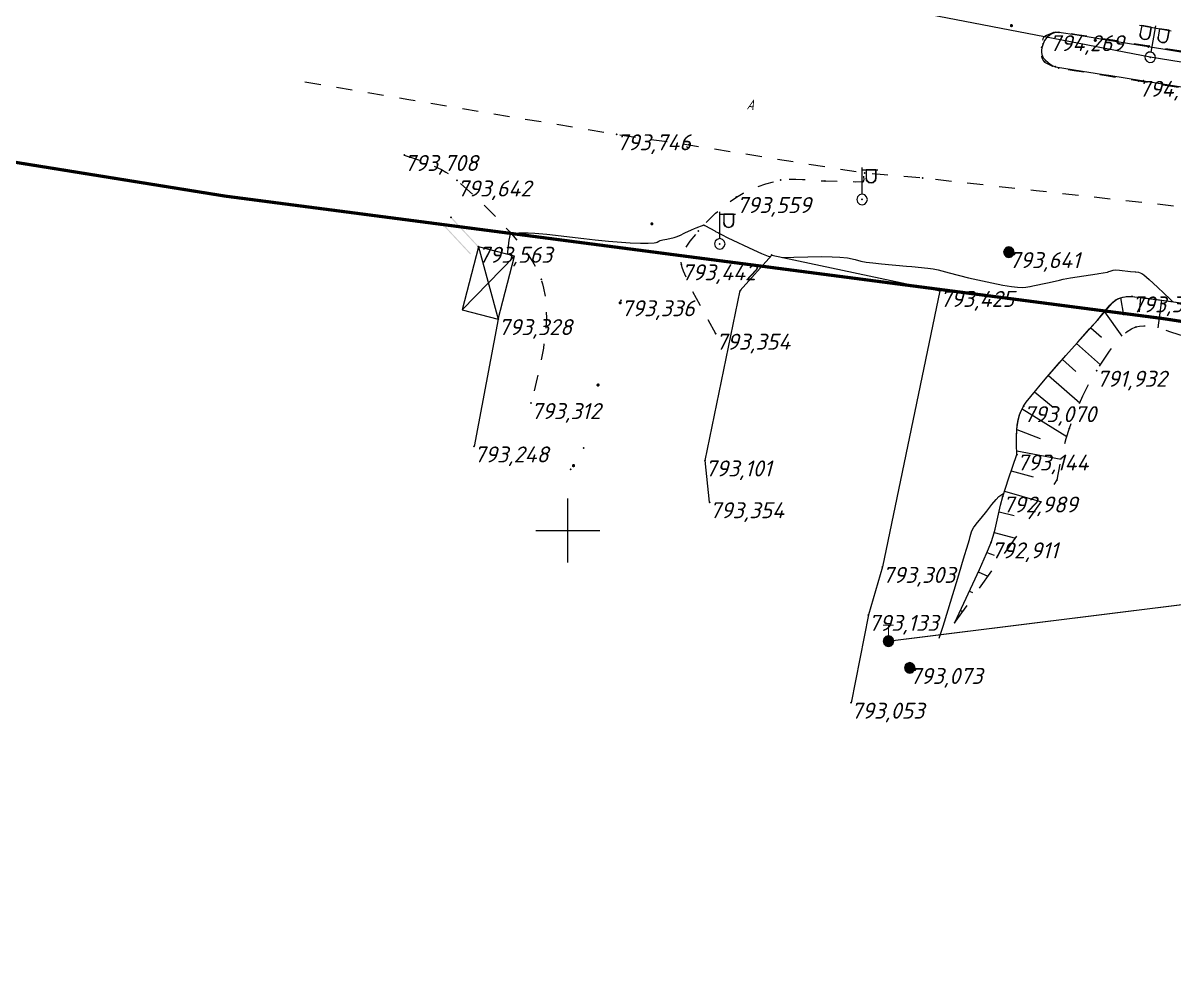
# Model space of a CAD drawing. Header units: metres. Extents: x 629572 to 645168, y 4785785 to 4790166.
# Drawn here: x 633148.8 to 633256.9, y 4788359.7 to 4788447.7 of the extents above; entities that cross this region are included whole.
import ezdxf

# ---------------------------------------------------------------- set-up
doc = ezdxf.new("R2010")
doc.units = ezdxf.units.M
for name, pattern in [('Сплошная', [0]), ('Сплошная_0_50', [0]), ('Штриховая 1.5-1.5', [3, 1.5, -1.5]), ('Штриховая 2', [4, 2, -2])]:
    doc.linetypes.add(name, pattern=pattern)
doc.layers.get('0').update_dxf_attribs({"linetype": 'CONTINUOUS'})
for name, color, linetype in [('Горизонтали', 7, 'CONTINUOUS'), ('Дороги', 7, 'CONTINUOUS'), ('Дороги с покрытием (край_ бровка)', 7, 'CONTINUOUS'), ('Дороги с покрытием (осевая линия)', 7, 'CONTINUOUS'), ('Здания и строения', 7, 'CONTINUOUS'), ('каб.TNS+', 7, 'CONTINUOUS'), ('Кабельные столбики сторожки', 7, 'CONTINUOUS'), ('красная линия', 7, 'CONTINUOUS'), ('Нурсултан', 7, 'CONTINUOUS'), ('Ограды каменные и жб (H более 1м) - по краю', 7, 'CONTINUOUS'), ('Проезжие части улиц и тротуаров (без бортового камня)', 7, 'CONTINUOUS'), ('Сетка координатная', 7, 'CONTINUOUS'), ('Столбы металлические', 7, 'CONTINUOUS'), ('Тротуары и пешеходные дорожки (бордюр)', 7, 'CONTINUOUS'), ('Фонари электр._ на мет. столб', 7, 'CONTINUOUS'), ('Фонарь электр._ на мет.столб', 7, 'CONTINUOUS')]:
    doc.layers.add(name, color=color, linetype=linetype)
doc.layers.add('ЛЭП н.напряж.', color=10, linetype='SIL_KAB_NIZVOLT', lineweight=13)
doc.styles.add('ISOCPEUR', font='isocpeui.ttf')
doc.styles.get("Standard").update_dxf_attribs({"font": 'isocpeui.ttf'})
doc.linetypes.add('SIL_KAB_NIZVOLT', pattern='A,1,["<",Standard,S=1.6,R=0,X=-1,Y=-0.8],6,0,1,[">",Standard,S=1.6,R=0,X=-0.8,Y=-0.8],-2,8,-2', length=20)
doc.linetypes.add('TELEFON', pattern='A,8,["o",Standard,S=1,R=0,X=-4.33,Y=-0.34],-2', length=10)

# ---------------------------------------------------------------- blocks, each defined once
blk = doc.blocks.new('34 - 110.1.1 фонарь на  метал.столб')
at = {"color": 7, "linetype": 'Continuous', "lineweight": 0, "flags": 128}
for points in [[(0, 0.5), (0, 3)], [(0, 2.8), (1.5, 2.8)], [(0.4, 2.8), (0.4, 2)], [(1.3, 2.8), (1.3, 2)], [(1.3, 2), (1.27, 1.83), (1.17, 1.68), (1.02, 1.58), (0.85, 1.55), (0.68, 1.58), (0.53, 1.68), (0.43, 1.83), (0.4, 2)]]:
    blk.add_lwpolyline(points, dxfattribs=at)
at = {"color": 7, "linetype": 'Continuous', "lineweight": 0, "true_color": 0xffffff, "flags": 128}
blk.add_lwpolyline([(1.3, 2.8), (0.4, 2.8), (0.4, 2), (0.46, 1.78), (0.62, 1.61), (0.85, 1.55), (1.07, 1.61), (1.24, 1.78), (1.3, 2), (1.3, 2.8)], close=True, dxfattribs=at)
at = {"color": 7, "linetype": 'Continuous', "lineweight": 0, "flags": 128}
blk.add_lwpolyline([(0, 0.5), (-0.25, 0.43), (-0.43, 0.25), (-0.5, 0), (-0.43, -0.25), (-0.25, -0.43), (0, -0.5), (0.25, -0.43), (0.43, -0.25), (0.5, 0), (0.43, 0.25), (0.25, 0.43), (0, 0.5)], close=True, dxfattribs=at)
at = {"color": 7, "style": 'ISOCPEUR', "flags": 1}
for tag in ['X', 'Имя объекта CREDO-III', 'Код объекта CREDO-III', 'Отметка', 'Y']:
    blk.add_attdef(tag, (0, 0), '', height=2.5, dxfattribs=at)
blk = doc.blocks.new('1010 - 119.2 эл.кабел.столбики-сторожки')
blk.add_hatch(color=7).paths.add_polyline_path([(0, 0.5), (-0.25, 0.43), (-0.43, 0.25), (-0.5, 0), (-0.43, -0.25), (-0.25, -0.43), (0, -0.5), (0.25, -0.43), (0.43, -0.25), (0.5, 0), (0.43, 0.25), (0.25, 0.43), (0, 0.5)])
at = {"color": 7, "linetype": 'Continuous', "lineweight": 0, "const_width": 0.1, "flags": 128}
for points in [[(-0.5, 1.5), (0.5, 1.5)], [(0, 0.5), (0, 1.5)]]:
    blk.add_lwpolyline(points, dxfattribs=at)
at = {"color": 7, "linetype": 'Continuous', "lineweight": 0, "flags": 128}
blk.add_lwpolyline([(0, 0.5), (-0.25, 0.43), (-0.43, 0.25), (-0.5, 0), (-0.43, -0.25), (-0.25, -0.43), (0, -0.5), (0.25, -0.43), (0.43, -0.25), (0.5, 0), (0.43, 0.25), (0.25, 0.43), (0, 0.5)], close=True, dxfattribs=at)
at = {"color": 7, "style": 'ISOCPEUR', "flags": 1}
for tag in ['X', 'Имя объекта CREDO-III', 'Код объекта CREDO-III', 'Отметка', 'Отметка', 'Примечание', 'Тип попереч. профиля', 'Y']:
    blk.add_attdef(tag, (0, 0), '', height=2.5, dxfattribs=at)
blk = doc.blocks.new('38 - 110.1.2 фонари на метал.столб')
at = {"color": 7, "linetype": 'Continuous', "lineweight": 0, "flags": 128}
for points in [[(-1.5, 2.8), (1.5, 2.8)], [(-1.3, 2.8), (-1.3, 2)], [(-0.4, 2.8), (-0.4, 2)], [(0, 0.5), (0, 3)], [(0.4, 2.8), (0.4, 2)], [(1.3, 2.8), (1.3, 2)], [(-0.4, 2), (-0.43, 1.83), (-0.53, 1.68), (-0.68, 1.58), (-0.85, 1.55), (-1.02, 1.58), (-1.17, 1.68), (-1.27, 1.83), (-1.3, 2)], [(1.3, 2), (1.27, 1.83), (1.17, 1.68), (1.02, 1.58), (0.85, 1.55), (0.68, 1.58), (0.53, 1.68), (0.43, 1.83), (0.4, 2)]]:
    blk.add_lwpolyline(points, dxfattribs=at)
at = {"color": 7, "linetype": 'Continuous', "lineweight": 0, "true_color": 0xffffff, "flags": 128}
for points in [[(-0.4, 2.8), (-1.3, 2.8), (-1.3, 2), (-1.24, 1.77), (-1.08, 1.61), (-0.85, 1.55), (-0.62, 1.61), (-0.46, 1.77), (-0.4, 2), (-0.4, 2.8)], [(1.3, 2.8), (0.4, 2.8), (0.4, 2), (0.46, 1.77), (0.62, 1.61), (0.85, 1.55), (1.08, 1.61), (1.24, 1.77), (1.3, 2), (1.3, 2.8)]]:
    blk.add_lwpolyline(points, close=True, dxfattribs=at)
at = {"color": 7, "linetype": 'Continuous', "lineweight": 0, "flags": 128}
blk.add_lwpolyline([(0, 0.5), (-0.25, 0.43), (-0.43, 0.25), (-0.5, 0), (-0.43, -0.25), (-0.25, -0.43), (0, -0.5), (0.25, -0.43), (0.43, -0.25), (0.5, 0), (0.43, 0.25), (0.25, 0.43), (0, 0.5)], close=True, dxfattribs=at)
at = {"color": 7, "style": 'ISOCPEUR', "flags": 1}
for tag in ['X', 'Имя объекта CREDO-III', 'Код объекта CREDO-III', 'Отметка', 'Y']:
    blk.add_attdef(tag, (0, 0), '', height=2.5, dxfattribs=at)
blk = doc.blocks.new('22 - 107.1.1 столбы метал d-1.0')
blk.add_hatch(color=7).paths.add_polyline_path([(0, 0.5), (-0.25, 0.43), (-0.43, 0.25), (-0.5, 0), (-0.43, -0.25), (-0.25, -0.43), (0, -0.5), (0.25, -0.43), (0.43, -0.25), (0.5, 0), (0.43, 0.25), (0.25, 0.43), (0, 0.5)])
at = {"color": 7, "linetype": 'Continuous', "lineweight": 0, "flags": 128}
blk.add_lwpolyline([(0, 0.5), (-0.25, 0.43), (-0.43, 0.25), (-0.5, 0), (-0.43, -0.25), (-0.25, -0.43), (0, -0.5), (0.25, -0.43), (0.43, -0.25), (0.5, 0), (0.43, 0.25), (0.25, 0.43), (0, 0.5)], close=True, dxfattribs=at)
at = {"color": 7, "style": 'ISOCPEUR', "flags": 1}
for tag in ['X', 'Высота', 'Отметка(высота) верхнего провода', 'Отметка(высота) нижнего провода', 'Имя объекта CREDO-III', 'Код объекта CREDO-III', 'Отметка', 'Номер', 'Y']:
    blk.add_attdef(tag, (0, 0), '', height=2.5, dxfattribs=at)
blk = doc.blocks.new('Крест')
at = {"color": 0, "linetype": 'Continuous', "lineweight": 0, "flags": 128}
for points in [[(0, -1), (0, 1)], [(-1, 0), (1, 0)]]:
    blk.add_lwpolyline(points, dxfattribs=at)

msp = doc.modelspace()

# ---------------------------------------------------------------- hatches: boundary and pattern name
at = {"layer": 'Дороги с покрытием (осевая линия)'}
for points in [[(633241.68, 4788447.28), (633241.685, 4788447.281), (633241.8, 4788447.314), (633241.81, 4788447.317), (633241.807, 4788447.326), (633241.807, 4788447.326), (633241.81, 4788447.317), (633241.816, 4788447.323), (633241.811, 4788447.325), (633241.807, 4788447.326), (633241.807, 4788447.326), (633241.816, 4788447.323), (633241.833, 4788447.362), (633241.867, 4788447.443), (633241.868, 4788447.447), (633241.868, 4788447.448), (633241.866, 4788447.451), (633241.857, 4788447.446), (633241.858, 4788447.446), (633241.857, 4788447.446), (633241.866, 4788447.451), (633241.853, 4788447.468), (633241.826, 4788447.504), (633241.826, 4788447.504), (633241.866, 4788447.451), (633241.804, 4788447.565), (633241.797, 4788447.57), (633241.795, 4788447.561), (633241.795, 4788447.561), (633241.797, 4788447.57), (633241.668, 4788447.593), (633241.667, 4788447.583), (633241.66, 4788447.59), (633241.581, 4788447.521), (633241.563, 4788447.504), (633241.56, 4788447.502), (633241.559, 4788447.501), (633241.559, 4788447.496), (633241.566, 4788447.366), (633241.566, 4788447.361), (633241.57, 4788447.359), (633241.576, 4788447.367), (633241.576, 4788447.367), (633241.57, 4788447.359), (633241.676, 4788447.283)], [(633249.561, 4788445.905), (633249.565, 4788445.906), (633249.681, 4788445.939), (633249.691, 4788445.942), (633249.697, 4788445.948), (633249.714, 4788445.987), (633249.748, 4788446.068), (633249.738, 4788446.072), (633249.738, 4788446.072), (633249.746, 4788446.069), (633249.748, 4788446.068), (633249.749, 4788446.072), (633249.749, 4788446.074), (633249.747, 4788446.076), (633249.685, 4788446.191), (633249.676, 4788446.186), (633249.676, 4788446.186), (633249.685, 4788446.191), (633249.678, 4788446.196), (633249.549, 4788446.218), (633249.545, 4788446.219), (633249.541, 4788446.216), (633249.462, 4788446.146), (633249.444, 4788446.129), (633249.441, 4788446.127), (633249.44, 4788446.126), (633249.44, 4788446.121), (633249.451, 4788446.069), (633249.454, 4788446.057), (633249.454, 4788446.057), (633249.44, 4788446.121), (633249.447, 4788445.991), (633249.451, 4788445.984), (633249.557, 4788445.908), (633249.563, 4788445.916), (633249.563, 4788445.916), (633249.557, 4788445.908)], [(633211.429, 4788435.997), (633211.421, 4788436.001), (633211.421, 4788436.001), (633211.421, 4788436.001), (633211.421, 4788436.001), (633211.421, 4788436.001), (633211.415, 4788436.004), (633211.411, 4788436.006), (633211.17, 4788436.12), (633211.163, 4788436.123), (633211.154, 4788436.127), (633211.126, 4788436.069), (633211.124, 4788436.064), (633211.126, 4788436.06), (633211.172, 4788435.966), (633211.183, 4788435.943), (633211.185, 4788435.94), (633211.186, 4788435.939), (633211.19, 4788435.938), (633211.191, 4788435.94), (633211.192, 4788435.947), (633211.19, 4788435.938), (633211.243, 4788435.934), (633211.256, 4788435.933), (633211.19, 4788435.938), (633211.317, 4788435.91), (633211.319, 4788435.917), (633211.319, 4788435.915), (633211.317, 4788435.91), (633211.322, 4788435.909), (633211.326, 4788435.912), (633211.319, 4788435.919), (633211.326, 4788435.912), (633211.427, 4788435.993), (633211.431, 4788435.996)], [(633207.973, 4788428.682), (633207.954, 4788428.66), (633207.977, 4788428.68), (633207.978, 4788428.679), (633208.053, 4788428.743), (633208.057, 4788428.746), (633208.057, 4788428.751), (633208.047, 4788428.751), (633208.057, 4788428.751), (633208.054, 4788428.871), (633208.054, 4788428.881), (633208.054, 4788428.886), (633208.05, 4788428.889), (633208.046, 4788428.884), (633208.044, 4788428.881), (633208.05, 4788428.889), (633208.016, 4788428.914), (633207.946, 4788428.967), (633207.942, 4788428.97), (633207.94, 4788428.97), (633207.937, 4788428.969), (633207.918, 4788428.961), (633207.877, 4788428.943), (633207.937, 4788428.969), (633207.811, 4788428.937), (633207.805, 4788428.931), (633207.814, 4788428.927), (633207.805, 4788428.931), (633207.751, 4788428.813), (633207.751, 4788428.804), (633207.766, 4788428.775), (633207.766, 4788428.774), (633207.8, 4788428.71), (633207.811, 4788428.688), (633207.813, 4788428.685), (633207.813, 4788428.683), (633207.818, 4788428.682), (633207.819, 4788428.684), (633207.82, 4788428.692), (633207.818, 4788428.682), (633207.871, 4788428.68), (633207.884, 4788428.68), (633207.818, 4788428.682), (633207.946, 4788428.658), (633207.951, 4788428.657), (633207.954, 4788428.66), (633207.948, 4788428.668), (633207.954, 4788428.66), (633207.96, 4788428.667)], [(633205.08, 4788421.341), (633205.08, 4788421.346), (633205.07, 4788421.344), (633205.08, 4788421.346), (633205.065, 4788421.465), (633205.063, 4788421.475), (633205.054, 4788421.474), (633205.063, 4788421.475), (633205.059, 4788421.482), (633205.022, 4788421.504), (633204.948, 4788421.55), (633204.944, 4788421.552), (633204.942, 4788421.552), (633204.939, 4788421.551), (633204.942, 4788421.541), (633204.939, 4788421.551), (633204.817, 4788421.506), (633204.811, 4788421.5), (633204.769, 4788421.377), (633204.779, 4788421.373), (633204.769, 4788421.377), (633204.77, 4788421.368), (633204.827, 4788421.28), (633204.841, 4788421.259), (633204.843, 4788421.256), (633204.844, 4788421.255), (633204.848, 4788421.254), (633204.901, 4788421.257), (633204.914, 4788421.258), (633204.848, 4788421.254), (633204.978, 4788421.241), (633204.983, 4788421.241), (633204.986, 4788421.244), (633204.979, 4788421.251), (633204.979, 4788421.248), (633204.979, 4788421.251), (633204.986, 4788421.244), (633205.077, 4788421.337)], [(633203, 4788413.63), (633203.003, 4788413.634), (633203.002, 4788413.638), (633202.976, 4788413.756), (633202.973, 4788413.765), (633202.964, 4788413.763), (633202.973, 4788413.765), (633202.968, 4788413.772), (633202.93, 4788413.791), (633202.851, 4788413.83), (633202.847, 4788413.832), (633202.845, 4788413.831), (633202.843, 4788413.83), (633202.825, 4788413.818), (633202.801, 4788413.802), (633202.843, 4788413.83), (633202.725, 4788413.774), (633202.729, 4788413.765), (633202.725, 4788413.774), (633202.721, 4788413.772), (633202.719, 4788413.767), (633202.69, 4788413.641), (633202.699, 4788413.638), (633202.69, 4788413.641), (633202.688, 4788413.636), (633202.691, 4788413.632), (633202.756, 4788413.549), (633202.772, 4788413.53), (633202.774, 4788413.527), (633202.775, 4788413.526), (633202.78, 4788413.526), (633202.78, 4788413.528), (633202.78, 4788413.536), (633202.78, 4788413.526), (633202.832, 4788413.534), (633202.845, 4788413.535), (633202.78, 4788413.526), (633202.91, 4788413.525), (633202.91, 4788413.535), (633202.918, 4788413.529), (633203, 4788413.63), (633202.992, 4788413.636)], [(633200.6, 4788405.969), (633200.546, 4788405.932), (633200.62, 4788405.968), (633200.622, 4788405.97), (633200.665, 4788405.991), (633200.669, 4788405.993), (633200.67, 4788405.998), (633200.66, 4788406), (633200.67, 4788405.998), (633200.695, 4788406.116), (633200.697, 4788406.125), (633200.687, 4788406.127), (633200.697, 4788406.125), (633200.695, 4788406.134), (633200.691, 4788406.13), (633200.69, 4788406.13), (633200.695, 4788406.134), (633200.668, 4788406.167), (633200.612, 4788406.234), (633200.609, 4788406.238), (633200.608, 4788406.238), (633200.605, 4788406.238), (633200.584, 4788406.234), (633200.54, 4788406.227), (633200.605, 4788406.238), (633200.474, 4788406.236), (633200.475, 4788406.226), (633200.474, 4788406.236), (633200.47, 4788406.236), (633200.467, 4788406.232), (633200.399, 4788406.145), (633200.389, 4788406.132), (633200.396, 4788406.126), (633200.389, 4788406.132), (633200.387, 4788406.123), (633200.409, 4788406.021), (633200.415, 4788405.996), (633200.415, 4788405.993), (633200.416, 4788405.992), (633200.42, 4788405.99), (633200.537, 4788405.932), (633200.546, 4788405.932), (633200.553, 4788405.937)]]:
    msp.add_hatch(color=7, dxfattribs=at).paths.add_polyline_path(points)
at = {"layer": 'Ограды каменные и жб (H более 1м) - по краю'}
for points in [[(633190.191, 4788428.237), (633189.05, 4788429.461), (633189.007, 4788429.421), (633188.976, 4788429.393), (633190.118, 4788428.169), (633191.56, 4788426.622), (633191.634, 4788426.69)], [(633189.46, 4788427.555), (633188.318, 4788428.779), (633188.275, 4788428.739), (633188.245, 4788428.711), (633189.387, 4788427.487), (633190.829, 4788425.94), (633190.902, 4788426.008)]]:
    msp.add_hatch(color=7, dxfattribs=at).paths.add_polyline_path(points)

# ---------------------------------------------------------------- linework, layer by layer
at = {"layer": 'Горизонтали', "color": 34, "linetype": 'Сплошная', "lineweight": 0, "true_color": 0xa55200, "flags": 128}
for points, elevation in [([(633194.345, 4788425.945), (633194.373, 4788426.195), (633194.505, 4788427.28), (633194.625, 4788427.855), (633194.631, 4788427.878), (633194.641, 4788427.912), (633194.646, 4788427.932), (633194.647, 4788427.933), (633194.648, 4788427.936)], 793.5), ([(633194.648, 4788427.936), (633194.769, 4788427.944), (633195.41, 4788427.973), (633196.282, 4788427.97), (633196.916, 4788427.937), (633198.024, 4788427.83), (633201.499, 4788427.44), (633202.567, 4788427.318), (633203.82, 4788427.182), (633204.643, 4788427.116), (633205.878, 4788427.043), (633206.84, 4788427.004), (633207.561, 4788427.003), (633208.126, 4788427.035), (633208.315, 4788427.063), (633208.411, 4788427.1), (633208.413, 4788427.102), (633208.554, 4788427.178), (633208.697, 4788427.235), (633208.948, 4788427.297), (633209.301, 4788427.371), (633210, 4788427.524), (633210.283, 4788427.611), (633210.514, 4788427.718), (633210.528, 4788427.726), (633211, 4788427.962), (633211.646, 4788428.262), (633211.916, 4788428.369), (633212.059, 4788428.424), (633212.306, 4788428.528), (633212.492, 4788428.608), (633212.747, 4788428.703), (633212.772, 4788428.711), (633212.777, 4788428.713), (633212.788, 4788428.716), (633212.789, 4788428.717), (633212.79, 4788428.717)], 793.5), ([(633212.79, 4788428.717), (633212.899, 4788428.657), (633213.418, 4788428.373), (633213.826, 4788428.151), (633213.902, 4788428.109), (633214.181, 4788427.957), (633214.34, 4788427.87), (633214.443, 4788427.812), (633214.443, 4788427.812), (633215.054, 4788427.509), (633217.461, 4788426.359), (633218.196, 4788426.036), (633218.825, 4788425.787), (633218.951, 4788425.74), (633218.969, 4788425.733), (633219.022, 4788425.713), (633219.03, 4788425.71)], 793.5), ([(633220.193, 4788425.657), (633221.249, 4788425.686), (633223.896, 4788425.733), (633224.853, 4788425.724), (633225.581, 4788425.693), (633226.31, 4788425.611), (633227.022, 4788425.45), (633227.55, 4788425.32), (633228.041, 4788425.226), (633228.664, 4788425.139), (633229.476, 4788425.05), (633231.841, 4788424.847), (633232.344, 4788424.808), (633233.837, 4788424.664), (633234.337, 4788424.587), (633234.827, 4788424.484), (633235.866, 4788424.211), (633237.684, 4788423.737), (633239.857, 4788423.258), (633240.892, 4788423.059), (633241.723, 4788422.92), (633242.278, 4788422.851), (633242.703, 4788422.829), (633243.045, 4788422.85), (633243.45, 4788422.923), (633243.46, 4788422.925), (633243.728, 4788422.98), (633245.092, 4788423.267), (633246.088, 4788423.503), (633246.208, 4788423.533), (633246.582, 4788423.615), (633247.257, 4788423.727), (633249.77, 4788424.118), (633249.929, 4788424.143), (633250.745, 4788424.283), (633250.87, 4788424.332), (633250.986, 4788424.379), (633251.27, 4788424.458), (633251.493, 4788424.477), (633251.87, 4788424.456), (633252.887, 4788424.348), (633253.339, 4788424.298), (633253.386, 4788424.293), (633253.648, 4788424.26), (633253.808, 4788424.219), (633253.959, 4788424.147), (633254.139, 4788424.021), (633254.641, 4788423.596), (633255.425, 4788422.87), (633256.616, 4788421.729), (633256.851, 4788421.502)], 793.5), ([(633234.92, 4788389.872), (633234.985, 4788390.067), (633235.294, 4788390.996), (633235.767, 4788392.532), (633236.756, 4788395.844), (633237.039, 4788396.81), (633237.29, 4788397.66), (633237.503, 4788398.349), (633237.752, 4788399.156), (633237.837, 4788399.447), (633237.964, 4788399.865), (633238.054, 4788400.105), (633238.173, 4788400.316), (633238.35, 4788400.531), (633238.37, 4788400.552), (633238.874, 4788401.158), (633239.387, 4788401.809), (633239.874, 4788402.428), (633240.274, 4788402.919), (633240.528, 4788403.184), (633240.708, 4788403.325), (633240.907, 4788403.439), (633240.946, 4788403.459), (633240.958, 4788403.465), (633240.976, 4788403.474), (633240.976, 4788403.474), (633240.979, 4788403.475)], 793)]:
    msp.add_lwpolyline(points, dxfattribs=dict(at, elevation=elevation))
at = {"layer": 'Дороги с покрытием (край_ бровка)', "color": 251, "linetype": 'Сплошная', "lineweight": 0, "true_color": 0x636466, "flags": 128}
msp.add_lwpolyline([(633242.213, 4788407.133), (633242.18, 4788408.077), (633242.177, 4788408.759), (633242.22, 4788409.589), (633242.324, 4788410.303), (633242.417, 4788410.685), (633242.533, 4788411.04), (633242.674, 4788411.371), (633242.84, 4788411.68), (633243.094, 4788412.049), (633243.517, 4788412.594), (633244.87, 4788414.209), (633246.232, 4788415.771), (633247.944, 4788417.696), (633249.057, 4788418.935), (633249.824, 4788419.793), (633250.309, 4788420.375), (633250.394, 4788420.478), (633250.97, 4788421.157), (633251.246, 4788421.441), (633251.465, 4788421.623), (633251.687, 4788421.752), (633251.943, 4788421.857), (633252.207, 4788421.931), (633252.487, 4788421.979), (633252.763, 4788422), (633253.036, 4788421.996), (633254.737, 4788421.789), (633257.627, 4788421.4), (633259.979, 4788421.073), (633261.653, 4788420.818), (633262.883, 4788420.621), (633263.325, 4788420.549), (633264.491, 4788420.368), (633264.821, 4788420.341), (633265.269, 4788420.339), (633265.333, 4788420.34), (633265.751, 4788420.342), (633266.048, 4788420.326), (633266.43, 4788420.258), (633266.591, 4788420.201), (633266.737, 4788420.129), (633267.076, 4788419.895), (633267.476, 4788419.555), (633267.903, 4788419.138), (633268.316, 4788418.684), (633268.711, 4788418.19), (633269.024, 4788417.726), (633269.313, 4788417.199), (633269.653, 4788416.487), (633270.377, 4788414.787), (633271.149, 4788412.857)], dxfattribs=at)
at = {"layer": 'Здания и строения', "color": 8, "linetype": 'Сплошная', "lineweight": 0, "flags": 128}
msp.add_lwpolyline([(633191.597, 4788426.656), (633190.065, 4788420.74), (633193.469, 4788419.859), (633195.001, 4788425.775), (633191.597, 4788426.656)], close=True, dxfattribs=at)
for points in [[(633213.333, 4788402.649), (633212.914, 4788406.579), (633216.218, 4788422.544), (633219.175, 4788425.874), (633234.984, 4788422.507), (633229.572, 4788396.57), (633228.263, 4788392.064), (633226.624, 4788383.812)], [(633193.469, 4788419.859), (633191.192, 4788407.896)]]:
    msp.add_lwpolyline(points, dxfattribs=at)
at = {"layer": 'каб.TNS+', "color": 3, "linetype": 'TELEFON', "lineweight": 13, "true_color": 0x00e600, "const_width": 0.1, "flags": 128}
msp.add_lwpolyline([(633230.144, 4788389.592), (633344.729, 4788403.854), (633409.357, 4788391.818), (633420.009, 4788387.98), (633437.054, 4788383.297), (633526.334, 4788366.901), (633634.565, 4788348.248), (633710.126, 4788332.171), (634104.681, 4788238.498), (634261.231, 4788230.403), (634311.884, 4788200.571), (634417.542, 4788151.457), (634579.568, 4788156.544), (634633.9, 4788158.034), (634644.582, 4788158.401), (634694.097, 4788152.282), (634733.066, 4788146.767), (634775.286, 4788140.461), (634799.265, 4788136.502), (635093.223, 4788078.935), (635226.392, 4788062.853), (635399.922, 4788029.549), (635484.356, 4788023.579), (635569.309, 4788012.235), (635621.709, 4788004.851), (635666.94, 4787992.952), (635740.027, 4787980.176), (635779.914, 4787970.332), (635826.581, 4787957.347), (635853.488, 4787947.661), (635872.702, 4787940.068), (635991.537, 4787886.465), (636187.111, 4787806.711), (636209.235, 4787765.084), (636377.357, 4787726.52), (636432.925, 4787741.365), (636490.651, 4787769.031), (636568.713, 4787804.041), (636646.25, 4787818.683), (636712.558, 4787826.654), (636770.215, 4787836.87), (636964.065, 4787865.88), (637090.976, 4787866.86), (637407.809, 4787914.614), (637650.17, 4787988.245), (637701.732, 4787996.925), (637736.588, 4788004.318), (637781.106, 4788015.857), (637823.812, 4788025.287), (637840.147, 4788027.841), (637887.457, 4788037.971), (637924.534, 4788044.77), (637950.054, 4788039.488), (637995.293, 4788042.79), (638160.082, 4788128.557), (638321.49, 4788202.495), (638407.595, 4788245.637), (638451.902, 4788258.85), (638484.142, 4788264.993), (638492.947, 4788261.65)], dxfattribs=at)
at = {"layer": 'красная линия', "color": 1, "linetype": 'Сплошная_0_50', "lineweight": 0, "true_color": 0xff0000, "const_width": 0.3, "elevation": 794.579, "flags": 128}
msp.add_lwpolyline([(635320.137, 4788059.506), (634985.355, 4788102.587), (634940.044, 4788116.908), (634898.849, 4788132.114), (634827.353, 4788142.613), (634829.041, 4788150.889), (634803.75, 4788153.197), (634741.75, 4788165.398), (634643.038, 4788172.889), (634637.145, 4788183.115), (634482.541, 4788213.707), (634442.553, 4788220.511), (634430.34, 4788211.192), (634409.151, 4788208.211), (634377.252, 4788213.601), (634364.752, 4788234.811), (634327.948, 4788241.586), (634037.251, 4788125.906), (633755.75, 4787960.189), (633740.048, 4787969.79), (633706.25, 4787916.702), (633678.555, 4787933.292), (633731.66, 4788017.386), (633754.949, 4788053.689), (633734.646, 4788065.299), (633749.642, 4788090.416), (633730.852, 4788097.487), (633705.25, 4788109.889), (633734.851, 4788214.392), (633702.738, 4788216.909), (633716.652, 4788255.713), (633682.838, 4788267.798), (633706.754, 4788323.81), (633460.25, 4788373.303), (633402.451, 4788382.295), (633380.345, 4788382.293), (633352.451, 4788386.192), (633331.041, 4788408.309), (633256.053, 4788419.898), (633167.836, 4788431.414), (633120.156, 4788439.093), (633026.641, 4788457.114), (632680.743, 4788510.71), (632641.247, 4788516.793)], dxfattribs=at)
at = {"layer": 'ЛЭП н.напряж.', "lineweight": 13}
msp.add_lwpolyline([(633956.501, 4788331.707), (633922.81, 4788336.992), (633888.131, 4788342.675), (633853.736, 4788348.119), (633819.767, 4788353.675), (633785.324, 4788359.671), (633750.794, 4788364.868), (633715.797, 4788370.174), (633679.74, 4788375.962), (633645.168, 4788381.424), (633610.662, 4788387.089), (633576.869, 4788392.73), (633544.157, 4788397.966), (633510.841, 4788403.299), (633477.474, 4788408.502), (633444.363, 4788413.806), (633412.436, 4788419.051), (633378.475, 4788424.98), (633303.547, 4788436.604), (633254.751, 4788444.467), (633214.209, 4788452.322), (633180.137, 4788457.953)], dxfattribs=at)
at = {"layer": 'Нурсултан', "color": 251, "linetype": 'Сплошная', "lineweight": 0, "flags": 128}
for points in [[(633195.001, 4788425.775), (633190.065, 4788420.74)], [(633191.597, 4788426.656), (633193.469, 4788419.859)], [(633236.377, 4788391.338), (633238.705, 4788396.344), (633239.372, 4788397.847), (633239.795, 4788398.877), (633239.992, 4788399.452), (633240.176, 4788400.111), (633240.679, 4788402.38), (633240.888, 4788403.188), (633241.418, 4788404.864), (633242.213, 4788407.133), (633242.18, 4788408.077), (633242.177, 4788408.759), (633242.201, 4788409.364), (633242.256, 4788409.902), (633242.347, 4788410.408), (633242.473, 4788410.87), (633242.637, 4788411.293), (633242.84, 4788411.68), (633243.096, 4788412.052), (633243.523, 4788412.601), (633244.888, 4788414.23), (633246.818, 4788416.433), (633249.824, 4788419.793), (633250.939, 4788421.122), (633251.234, 4788421.43), (633251.465, 4788421.623), (633251.79, 4788421.799), (633252.176, 4788421.924), (633252.603, 4788421.991), (633253.036, 4788421.996), (633255.284, 4788421.717), (633259.979, 4788421.073), (633264.491, 4788420.368), (633264.864, 4788420.339), (633265.42, 4788420.342), (633265.715, 4788420.343), (633266.079, 4788420.323), (633266.442, 4788420.254), (633266.737, 4788420.129), (633266.994, 4788419.957), (633267.294, 4788419.717), (633267.618, 4788419.422), (633267.95, 4788419.089), (633268.267, 4788418.741), (633268.558, 4788418.389), (633268.813, 4788418.048), (633269.024, 4788417.726), (633269.391, 4788417.043), (633269.84, 4788416.067), (633270.377, 4788414.787), (633271.149, 4788412.857)]]:
    msp.add_lwpolyline(points, dxfattribs=at)
at = {"layer": 'Нурсултан', "color": 251, "linetype": 'Continuous', "lineweight": 0, "flags": 128}
for points in [[(633251.948, 4788421.85), (633252.234, 4788420.242)], [(633253.826, 4788421.898), (633253.714, 4788420.536)], [(633255.81, 4788421.645), (633255.467, 4788419.052)], [(633250.465, 4788420.558), (633252.073, 4788418.243)], [(633249.156, 4788419.046), (633250.186, 4788418.15)], [(633247.822, 4788417.556), (633250.072, 4788415.578)], [(633246.493, 4788416.062), (633247.755, 4788414.951)], [(633245.175, 4788414.557), (633248.135, 4788412.008)], [(633243.883, 4788413.031), (633245.629, 4788411.599)], [(633242.704, 4788411.421), (633246.91, 4788408.844)], [(633242.215, 4788409.495), (633244.416, 4788408.638)], [(633242.2, 4788407.497), (633246.378, 4788406.709)], [(633241.672, 4788405.589), (633243.736, 4788405.025)], [(633241.047, 4788403.69), (633244.526, 4788402.686)], [(633240.541, 4788401.756), (633241.953, 4788401.413)], [(633240.091, 4788399.807), (633242.08, 4788399.28)], [(633239.406, 4788397.931), (633240.082, 4788397.685)], [(633238.593, 4788396.103), (633239.502, 4788395.69)], [(633237.749, 4788394.29), (633238.031, 4788394.161)], [(633236.906, 4788392.476), (633237.123, 4788392.376)]]:
    msp.add_lwpolyline(points, dxfattribs=at)
at = {"layer": 'Нурсултан', "color": 251, "linetype": 'Штриховая 2', "lineweight": 0, "flags": 128}
msp.add_lwpolyline([(633236.377, 4788391.338), (633246.003, 4788404.743), (633246.309, 4788406.393), (633246.568, 4788407.588), (633246.848, 4788408.653), (633247.158, 4788409.609), (633247.758, 4788411.155), (633248.42, 4788412.653), (633248.749, 4788413.329), (633249.074, 4788413.95), (633249.393, 4788414.51), (633249.702, 4788415.007), (633250.477, 4788416.203), (633250.911, 4788416.842), (633251.344, 4788417.427), (633251.752, 4788417.914), (633252.173, 4788418.344), (633252.585, 4788418.687), (633252.994, 4788418.947), (633253.401, 4788419.124), (633253.752, 4788419.21), (633254.137, 4788419.243), (633254.561, 4788419.224), (633255.031, 4788419.153), (633255.447, 4788419.058), (633255.921, 4788418.924), (633256.668, 4788418.681), (633257.951, 4788418.264), (633258.398, 4788418.145), (633258.798, 4788418.061), (633259.842, 4788417.921), (633260.795, 4788417.828), (633262.735, 4788417.638), (633263.886, 4788417.483), (633264.529, 4788417.363), (633265.066, 4788417.231), (633265.502, 4788417.084), (633265.842, 4788416.92), (633266.092, 4788416.744), (633266.324, 4788416.521), (633266.539, 4788416.249), (633266.743, 4788415.922), (633266.904, 4788415.609), (633267.069, 4788415.239), (633267.595, 4788413.879), (633267.818, 4788413.353), (633268.074, 4788412.854), (633268.343, 4788412.447), (633271.149, 4788412.857)], dxfattribs=at)
at = {"layer": 'Нурсултан', "color": 7}
for p in [(633245.28, 4788446.541, 7.592), (633245.649, 4788446.777, 7.457), (633246.176, 4788446.796, 7.607), (633244.546, 4788445.405, 7.492), (633244.673, 4788445.723, 7.616), (633254.587, 4788445.442, 7.629), (633254.639, 4788445.525, 7.479), (633244.619, 4788444.568, 7.593), (633244.817, 4788444.015, 7.426), (633254.751, 4788444.467, 7.731), (633245.846, 4788443.574, 7.59), (633246.149, 4788443.47, 7.435), (633253.664, 4788442.252, 7.415), (633254.11, 4788442.264, 7.591), (633204.583, 4788437.225, 7.069), (633211.371, 4788436.246, 7.115), (633184.625, 4788435.281, 7.031), (633227.913, 4788433.589, 7.114), (633189.602, 4788432.888, 6.965), (633220.017, 4788432.923, 6.967), (633224.193, 4788432.841, 6.976), (633227.767, 4788432.784, 7.043), (633233.354, 4788433.137, 7.137), (633215.86, 4788431.331, 6.882), (633227.66, 4788431.104, 7.036), (633189.013, 4788429.427, 6.936), (633212.288, 4788428.154, 6.812), (633214.28, 4788426.927, 6.81), (633191.597, 4788426.656, 6.886), (633194.664, 4788425.862, 6.816), (633219.175, 4788425.874, 6.828), (633241.469, 4788426.155, 6.964), (633210.684, 4788425.008, 6.765), (633197.503, 4788423.584, 6.718), (633216.218, 4788422.544, 6.716), (633234.984, 4788422.507, 6.748), (633205.007, 4788421.629, 6.659), (633251.465, 4788421.623, 6.706), (633253.036, 4788421.996, 6.709), (633193.469, 4788419.859, 6.651), (633249.824, 4788419.793, 6.651), (633213.917, 4788418.488, 6.677), (633253.401, 4788419.124, 5.137), (633249.702, 4788415.007, 5.255), (633196.541, 4788411.968, 6.635), (633242.84, 4788411.68, 6.393), (633247.158, 4788409.609, 4.869), (633191.192, 4788407.896, 6.571), (633201.499, 4788407.736, 6.623), (633212.914, 4788406.579, 6.424), (633242.213, 4788407.133, 6.467), (633200.26, 4788405.742, 6.634), (633246.003, 4788404.743, 4.713), (633240.888, 4788403.188, 6.312), (633213.333, 4788402.649, 6.677), (633239.795, 4788398.877, 6.234), (633229.572, 4788396.57, 6.626), (633228.263, 4788392.064, 6.456), (633236.377, 4788391.338, 6.285), (633230.144, 4788389.592, 6.512), (633232.14, 4788387.076, 6.396), (633226.624, 4788383.812, 6.376)]:
    msp.add_point(p, dxfattribs=at)
at = {"layer": 'Проезжие части улиц и тротуаров (без бортового камня)', "linetype": 'Штриховая 1.5-1.5', "lineweight": 0, "flags": 128}
msp.add_lwpolyline([(633282.114, 4788437.695), (633285.458, 4788437.149), (633287.24, 4788436.855), (633288.802, 4788436.598), (633292.146, 4788436.051), (633296.302, 4788435.385), (633300.575, 4788434.706), (633302.705, 4788434.37), (633303.032, 4788434.346), (633303.362, 4788434.353), (633303.635, 4788434.373), (633303.775, 4788434.382), (633303.871, 4788434.388), (633304.104, 4788434.421), (633304.214, 4788434.461), (633304.301, 4788434.518), (633304.424, 4788434.615), (633304.802, 4788434.913), (633305.228, 4788435.284), (633305.557, 4788435.619), (633305.726, 4788435.829), (633305.846, 4788436.02), (633305.918, 4788436.191), (633305.941, 4788436.342), (633305.923, 4788436.51), (633305.874, 4788436.706), (633305.795, 4788436.922), (633305.689, 4788437.15), (633305.406, 4788437.621), (633305.067, 4788438.041), (633304.862, 4788438.24), (633304.656, 4788438.404), (633304.451, 4788438.529), (633304.25, 4788438.614), (633303.428, 4788438.811), (633301.865, 4788439.114), (633299.843, 4788439.469), (633297.699, 4788439.817), (633295.465, 4788440.148), (633293.677, 4788440.374), (633292.164, 4788440.502), (633290.351, 4788440.576), (633288.932, 4788440.604), (633287.011, 4788440.648), (633285.219, 4788440.74), (633284.431, 4788440.809), (633283.689, 4788440.895), (633280.862, 4788441.315), (633275.314, 4788442.19), (633262.684, 4788444.223), (633259.395, 4788444.756), (633254.639, 4788445.525), (633251.249, 4788446.06), (633247.858, 4788446.591), (633246.214, 4788446.845), (633246.024, 4788446.853), (633245.832, 4788446.828), (633245.649, 4788446.777), (633245.584, 4788446.754), (633245.372, 4788446.68), (633245.008, 4788446.522), (633244.84, 4788446.421), (633244.731, 4788446.321), (633244.662, 4788446.204), (633244.612, 4788446.049), (633244.569, 4788445.719), (633244.562, 4788445.609), (633244.546, 4788445.405), (633244.522, 4788445.101), (633244.517, 4788444.796), (633244.539, 4788444.552), (633244.595, 4788444.354), (633244.687, 4788444.165), (633244.817, 4788444.015), (633245.126, 4788443.837), (633245.562, 4788443.626), (633245.836, 4788443.502), (633245.937, 4788443.48), (633246.025, 4788443.477), (633246.043, 4788443.477), (633246.149, 4788443.47), (633246.702, 4788443.38), (633247.587, 4788443.236), (633250.625, 4788442.743), (633253.664, 4788442.252), (633261.41, 4788441.012), (633262.737, 4788440.799), (633273.808, 4788439.027), (633282.114, 4788437.695)], close=True, dxfattribs=at)
for points in [[(633175.296, 4788442.146), (633185.059, 4788440.505), (633189.915, 4788439.69), (633194.821, 4788438.865), (633201.307, 4788437.775), (633204.583, 4788437.225), (633211.371, 4788436.246), (633227.913, 4788433.589), (633229.029, 4788433.522), (633231.193, 4788433.344), (633233.354, 4788433.137), (633239.503, 4788432.454), (633244.024, 4788431.95), (633263.463, 4788429.795), (633272.782, 4788428.776), (633278.24, 4788428.198), (633282.153, 4788427.825), (633287.022, 4788427.405), (633293.813, 4788426.857), (633295.811, 4788426.698), (633299.765, 4788426.374), (633302.185, 4788426.155), (633304.267, 4788425.934), (633306.537, 4788425.666), (633310.881, 4788425.102), (633312.609, 4788424.869), (633315.222, 4788424.517), (633317.686, 4788424.192), (633319.947, 4788423.894), (633325.129, 4788423.188), (633327.868, 4788422.79), (633330.299, 4788422.413), (633334.457, 4788421.787), (633336.208, 4788421.531), (633339.785, 4788420.982), (633342.485, 4788420.518), (633343.971, 4788420.225), (633345.209, 4788419.945), (633346.21, 4788419.673), (633346.981, 4788419.41), (633376.025, 4788410.345), (633379.785, 4788409.875), (633383.541, 4788409.382), (633387.291, 4788408.845), (633393.432, 4788407.884), (633402.038, 4788406.505), (633409.616, 4788405.26), (633415.732, 4788404.212), (633421.842, 4788403.127), (633427.289, 4788402.116), (633429.477, 4788401.675), (633432.17, 4788401.088), (633433.471, 4788400.797), (633437.042, 4788400.009), (633439.648, 4788399.479), (633441.937, 4788399.072), (633444.364, 4788398.711), (633447.392, 4788398.323), (633451.8, 4788397.812), (633453.375, 4788397.633), (633456.606, 4788397.252), (633459.062, 4788396.934), (633464.367, 4788396.183), (633469.665, 4788395.383), (633474.83, 4788394.536), (633477.146, 4788394.117), (633479.872, 4788393.584), (633482.328, 4788393.085), (633484.902, 4788392.563), (633487.623, 4788392.032), (633489.944, 4788391.614), (633492.449, 4788391.203), (633495.634, 4788390.713), (633499.806, 4788390.094), (633501.995, 4788389.771), (633508.136, 4788388.832), (633513.966, 4788387.857), (633517.548, 4788387.238), (633519.79, 4788386.85), (633525.313, 4788385.916), (633530.588, 4788385.065), (633535.868, 4788384.237), (633541.151, 4788383.435), (633549.639, 4788382.209), (633551.591, 4788381.93), (633561.255, 4788380.544), (633571.084, 4788379.096), (633574.558, 4788378.545), (633578.849, 4788377.833), (633583.193, 4788377.095), (633586.606, 4788376.515), (633590.295, 4788375.901), (633592.934, 4788375.487), (633595.264, 4788375.166), (633598.09, 4788374.829), (633599.92, 4788374.625), (633603.257, 4788374.246), (633606.019, 4788373.891), (633608.403, 4788373.526), (633612.005, 4788372.886), (633618.291, 4788371.725), (633632.469, 4788369.062), (633634.002, 4788368.773), (633643.078, 4788367.067), (633649.268, 4788365.902), (633649.939, 4788365.775), (633656.801, 4788364.488), (633659.748, 4788363.958), (633661.695, 4788363.636), (633663.231, 4788363.441), (633665.07, 4788363.279), (633667.203, 4788363.137), (633668.464, 4788363.057), (633670.2, 4788362.922), (633671.536, 4788362.772), (633672.853, 4788362.57), (633674.322, 4788362.301), (633676.967, 4788361.753), (633677.094, 4788361.726), (633679.866, 4788361.156), (633681.055, 4788360.969), (633682.912, 4788360.749), (633683.224, 4788360.714), (633685.469, 4788360.44), (633686.369, 4788360.305), (633687.191, 4788360.161), (633688.277, 4788359.932), (633689.256, 4788359.675), (633690.143, 4788359.385), (633690.942, 4788359.061), (633717.733, 4788355.91), (633720.108, 4788355.426), (633724.717, 4788354.444), (633730.444, 4788353.213), (633737.067, 4788352.218), (633743.13, 4788351.323), (633748.071, 4788350.629), (633750.014, 4788350.388), (633752.446, 4788350.122), (633754.061, 4788349.955), (633756.827, 4788349.665), (633758.989, 4788349.411), (633760.681, 4788349.173), (633762.265, 4788348.895), (633764.075, 4788348.522), (633766.386, 4788348), (633767.451, 4788347.756), (633769.308, 4788347.346), (633770.836, 4788347.042), (633772.485, 4788346.748), (633774.463, 4788346.418), (633777.589, 4788345.92), (633778.361, 4788345.798), (633782.258, 4788345.167), (633784.081, 4788344.86), (633788.401, 4788344.132), (633796.702, 4788342.722), (633803.383, 4788341.552), (633805.454, 4788341.152), (633807.98, 4788340.622), (633809.381, 4788340.319), (633812.568, 4788339.638), (633815.025, 4788339.151), (633817.175, 4788338.777), (633819.532, 4788338.43), (633822.632, 4788338.027), (633826.958, 4788337.504), (633828.969, 4788337.263), (633832.406, 4788336.839), (633835.018, 4788336.492), (633840.654, 4788335.671), (633846.284, 4788334.804), (633851.537, 4788333.966), (633876.837, 4788330.313), (633889.556, 4788327.104), (633891.409, 4788326.855), (633894.792, 4788326.355), (633906.152, 4788324.601), (633933.623, 4788320.253), (633943.109, 4788318.74), (633953.122, 4788317.146), (633962.35, 4788315.681), (633971.575, 4788314.2), (633980.797, 4788312.697), (633991.369, 4788310.946), (634003.969, 4788308.841), (634017.583, 4788306.558), (634017.583, 4788306.558), (634090.599, 4788295.523), (634094.798, 4788294.851), (634099.537, 4788294.021), (634107.001, 4788292.628), (634108.447, 4788292.355), (634113.439, 4788291.422), (634117.363, 4788290.72), (634133.519, 4788287.94), (634149.681, 4788285.191), (634155.132, 4788284.267), (634161.107, 4788283.253), (634166.934, 4788282.258), (634168.585, 4788281.975), (634176.063, 4788280.703), (634183.548, 4788279.467), (634192.889, 4788278.001), (634198.419, 4788277.147), (634203.842, 4788276.31), (634213.272, 4788274.831), (634220.888, 4788273.562), (634224.64, 4788272.92), (634228.499, 4788272.26), (634236.116, 4788270.992), (634290.139, 4788262.293), (634305.591, 4788259.642), (634309.76, 4788258.955), (634313.935, 4788258.306), (634317.762, 4788257.729), (634317.762, 4788257.729), (634321.694, 4788257.162), (634324.828, 4788256.725), (634325.629, 4788256.614), (634328.381, 4788256.225), (634330.144, 4788255.951), (634331.905, 4788255.659), (634333.663, 4788255.356), (634334.921, 4788255.137), (634338.486, 4788254.518), (634346.05, 4788253.189), (634349.439, 4788252.577), (634351.273, 4788252.226), (634351.783, 4788252.108), (634352.326, 4788251.959), (634353.593, 4788251.548), (634354.315, 4788251.292), (634355.885, 4788250.753), (634356.532, 4788250.56), (634357.125, 4788250.41), (634357.686, 4788250.296), (634358.224, 4788250.217), (634359.973, 4788250.083), (634363.952, 4788249.866), (634364.081, 4788249.859), (634369.494, 4788249.568), (634373.678, 4788249.311), (634376.56, 4788249.108), (634379.125, 4788248.899), (634381.393, 4788248.684), (634383.37, 4788248.461), (634385.426, 4788248.19), (634387.905, 4788247.832), (634394.355, 4788246.825), (634404.209, 4788245.204), (634408.336, 4788244.519), (634416.075, 4788243.257), (634421.849, 4788242.361), (634427.639, 4788241.51), (634434.047, 4788240.598), (634446.257, 4788238.91), (634449.231, 4788238.504), (634458.273, 4788237.264), (634470.132, 4788235.675), (634471.564, 4788235.487), (634481.992, 4788234.101), (634488.272, 4788233.231), (634493.837, 4788232.42), (634499.396, 4788231.562), (634505.681, 4788230.547), (634515.84, 4788228.848), (634517.515, 4788228.566), (634524.14, 4788227.457), (634529.286, 4788226.614), (634529.286, 4788226.614), (634541.011, 4788224.742), (634547.355, 4788223.739), (634552.738, 4788222.888), (634564.463, 4788221.018), (634576.377, 4788219.083), (634585.016, 4788217.67), (634588.391, 4788217.117), (634600.075, 4788215.211)], [(633184.625, 4788435.281), (633185.672, 4788434.936), (633186.427, 4788434.669), (633187.341, 4788434.298), (633188.122, 4788433.917), (633188.537, 4788433.679), (633188.92, 4788433.429), (633189.275, 4788433.166), (633189.602, 4788432.888), (633189.962, 4788432.564), (633191.057, 4788431.571), (633191.994, 4788430.693), (633192.931, 4788429.775), (633193.786, 4788428.894), (633194.559, 4788428.048), (633195.25, 4788427.24), (633196.044, 4788426.217), (633196.384, 4788425.732), (633196.685, 4788425.265), (633196.948, 4788424.816), (633197.172, 4788424.387), (633197.357, 4788423.976), (633197.503, 4788423.584), (633197.627, 4788423.178), (633197.732, 4788422.76), (633197.889, 4788421.886), (633197.974, 4788420.958), (633197.988, 4788419.971), (633197.945, 4788419.086), (633197.851, 4788418.146), (633197.706, 4788417.14), (633197.506, 4788416.047), (633197.129, 4788414.333), (633196.541, 4788411.968)], [(633213.917, 4788418.488), (633212.439, 4788421.159), (633211.762, 4788422.442), (633211.262, 4788423.457), (633210.869, 4788424.375), (633210.751, 4788424.726), (633210.684, 4788425.008), (633210.664, 4788425.258), (633210.686, 4788425.521), (633210.751, 4788425.799), (633210.858, 4788426.092), (633211.122, 4788426.602), (633211.507, 4788427.174), (633212.161, 4788427.999), (633212.288, 4788428.154), (633212.723, 4788428.65), (633213.264, 4788429.205), (633213.899, 4788429.805), (633214.545, 4788430.366), (633215.236, 4788430.907), (633215.86, 4788431.331), (633216.498, 4788431.694), (633217.191, 4788432.03), (633217.896, 4788432.322), (633218.618, 4788432.572), (633219.329, 4788432.774), (633220.017, 4788432.923), (633220.67, 4788433), (633221.433, 4788433.015), (633222.054, 4788432.988), (633222.88, 4788432.926), (633222.939, 4788432.921), (633223.685, 4788432.863), (633224.193, 4788432.841), (633225.501, 4788432.809), (633225.598, 4788432.806), (633227.002, 4788432.773), (633227.767, 4788432.784), (633227.81, 4788432.805), (633227.838, 4788432.849), (633227.854, 4788433.01), (633227.836, 4788433.193), (633227.819, 4788433.384), (633227.838, 4788433.536), (633227.868, 4788433.574), (633227.913, 4788433.589)]]:
    msp.add_lwpolyline(points, dxfattribs=at)
at = {"layer": 'Тротуары и пешеходные дорожки (бордюр)', "color": 7, "linetype": 'Сплошная', "lineweight": 0, "flags": 128}
msp.add_lwpolyline([(633282.255, 4788437.732), (633285.82, 4788437.169), (633288.191, 4788436.799), (633289.386, 4788436.613), (633292.88, 4788436.064), (633297.033, 4788435.401), (633301.01, 4788434.762), (633301.185, 4788434.734), (633303.175, 4788434.415), (633303.374, 4788434.404), (633303.575, 4788434.418), (633303.748, 4788434.441), (633303.846, 4788434.452), (633303.905, 4788434.458), (633304.059, 4788434.488), (633304.185, 4788434.561), (633304.299, 4788434.661), (633304.636, 4788434.958), (633305.042, 4788435.349), (633305.349, 4788435.697), (633305.505, 4788435.914), (633305.611, 4788436.107), (633305.667, 4788436.276), (633305.672, 4788436.421), (633305.631, 4788436.58), (633305.552, 4788436.767), (633305.294, 4788437.198), (633304.927, 4788437.659), (633304.508, 4788438.074), (633304.263, 4788438.273), (633304.022, 4788438.438), (633303.788, 4788438.566), (633303.565, 4788438.656), (633302.738, 4788438.856), (633301.229, 4788439.15), (633299.323, 4788439.484), (633297.313, 4788439.808), (633295.259, 4788440.106), (633293.642, 4788440.302), (633292.126, 4788440.42), (633290.182, 4788440.505), (633286.709, 4788440.571), (633285.974, 4788440.578), (633284.759, 4788440.595), (633284.084, 4788440.656), (633283.413, 4788440.753), (633283.06, 4788440.81), (633282.743, 4788440.862), (633275.769, 4788441.996), (633268.83, 4788443.125), (633262.984, 4788444.076), (633254.587, 4788445.442), (633253.383, 4788445.638), (633251.229, 4788445.987), (633247.87, 4788446.53), (633246.176, 4788446.796), (633246.023, 4788446.802), (633245.861, 4788446.784), (633245.551, 4788446.691), (633245.28, 4788446.541), (633245.039, 4788446.321), (633244.823, 4788446.034), (633244.673, 4788445.723), (633244.576, 4788445.354), (633244.544, 4788445.133), (633244.537, 4788444.934), (633244.56, 4788444.73), (633244.619, 4788444.568), (633244.734, 4788444.395), (633244.899, 4788444.203), (633245.115, 4788443.996), (633245.341, 4788443.819), (633245.603, 4788443.664), (633245.846, 4788443.574), (633247.6, 4788443.278), (633250.37, 4788442.848), (633250.855, 4788442.773), (633254.11, 4788442.264), (633261.844, 4788441.018), (633264.112, 4788440.653), (633273.997, 4788439.06), (633282.255, 4788437.732)], close=True, dxfattribs=at)

# ---------------------------------------------------------------- block references
at = {"layer": 'Кабельные столбики сторожки', "color": 7, "linetype": 'Continuous'}
msp.add_blockref('1010 - 119.2 эл.кабел.столбики-сторожки', (633230.144, 4788389.592, 795.239), dxfattribs=at)
at = {"layer": 'Сетка координатная', "color": 136, "linetype": 'Continuous', "true_color": 0x008080, "xscale": 3, "yscale": 3}
msp.add_blockref('Крест', (633200, 4788400), dxfattribs=at)
at = {"layer": 'Столбы металлические', "color": 7, "linetype": 'Continuous'}
for p in [(633241.469, 4788426.155, 795.239), (633232.14, 4788387.076, 795.239)]:
    msp.add_blockref('22 - 107.1.1 столбы метал d-1.0', p, dxfattribs=at)
at = {"layer": 'Фонари электр._ на мет. столб', "color": 7, "linetype": 'Continuous', "rotation": 350.0231099846037}
msp.add_blockref('38 - 110.1.2 фонари на метал.столб', (633254.751, 4788444.467, 795.239), dxfattribs=at)
at = {"layer": 'Фонарь электр._ на мет.столб', "color": 7, "linetype": 'Continuous'}
for p in [(633227.66, 4788431.104, 795.239), (633214.28, 4788426.927, 795.239)]:
    msp.add_blockref('34 - 110.1.1 фонарь на  метал.столб', p, dxfattribs=at)

# ---------------------------------------------------------------- texts
at = {"layer": 'Дороги', "color": 0, "style": 'ISOCPEUR', "width": 0.75}
msp.add_text('А', height=1, rotation=350.59226, dxfattribs=at).set_placement((633216.801, 4788439.59))
at = {"layer": 'Нурсултан', "color": 251, "char_height": 1.5, "attachment_point": 1, "style": 'ISOCPEUR'}
for s, insert in [('794,269', (633245.28, 4788446.541, 7.592)), ('794,092', (633253.664, 4788442.252, 7.415)), ('793,746', (633204.583, 4788437.225, 7.069)), ('793,708', (633184.625, 4788435.281, 7.031)), ('793,642', (633189.602, 4788432.888, 6.965)), ('793,559', (633215.86, 4788431.331, 6.882)), ('793,563', (633191.597, 4788426.656, 6.886)), ('793,641', (633241.469, 4788426.155, 6.964)), ('793,442', (633210.684, 4788425.008, 6.765)), ('793,425', (633234.984, 4788422.507, 6.748)), ('793,336', (633205.007, 4788421.629, 6.659)), ('793,386', (633253.036, 4788421.996, 6.709)), ('793,328', (633193.469, 4788419.859, 6.651)), ('793,354', (633213.917, 4788418.488, 6.677)), ('791,932', (633249.702, 4788415.007, 5.255)), ('793,312', (633196.541, 4788411.968, 6.635)), ('793,070', (633242.84, 4788411.68, 6.393)), ('793,248', (633191.192, 4788407.896, 6.571)), ('793,101', (633212.914, 4788406.579, 6.424)), ('793,144', (633242.213, 4788407.133, 6.467)), ('792,989', (633240.888, 4788403.188, 6.312)), ('793,354', (633213.333, 4788402.649, 6.677)), ('792,911', (633239.795, 4788398.877, 6.234)), ('793,303', (633229.572, 4788396.57, 6.626)), ('793,133', (633228.263, 4788392.064, 6.456)), ('793,073', (633232.14, 4788387.076, 6.396)), ('793,053', (633226.624, 4788383.812, 6.376))]:
    msp.add_mtext(s, dxfattribs=dict(at, insert=insert))

doc.saveas('drawing.dxf')
